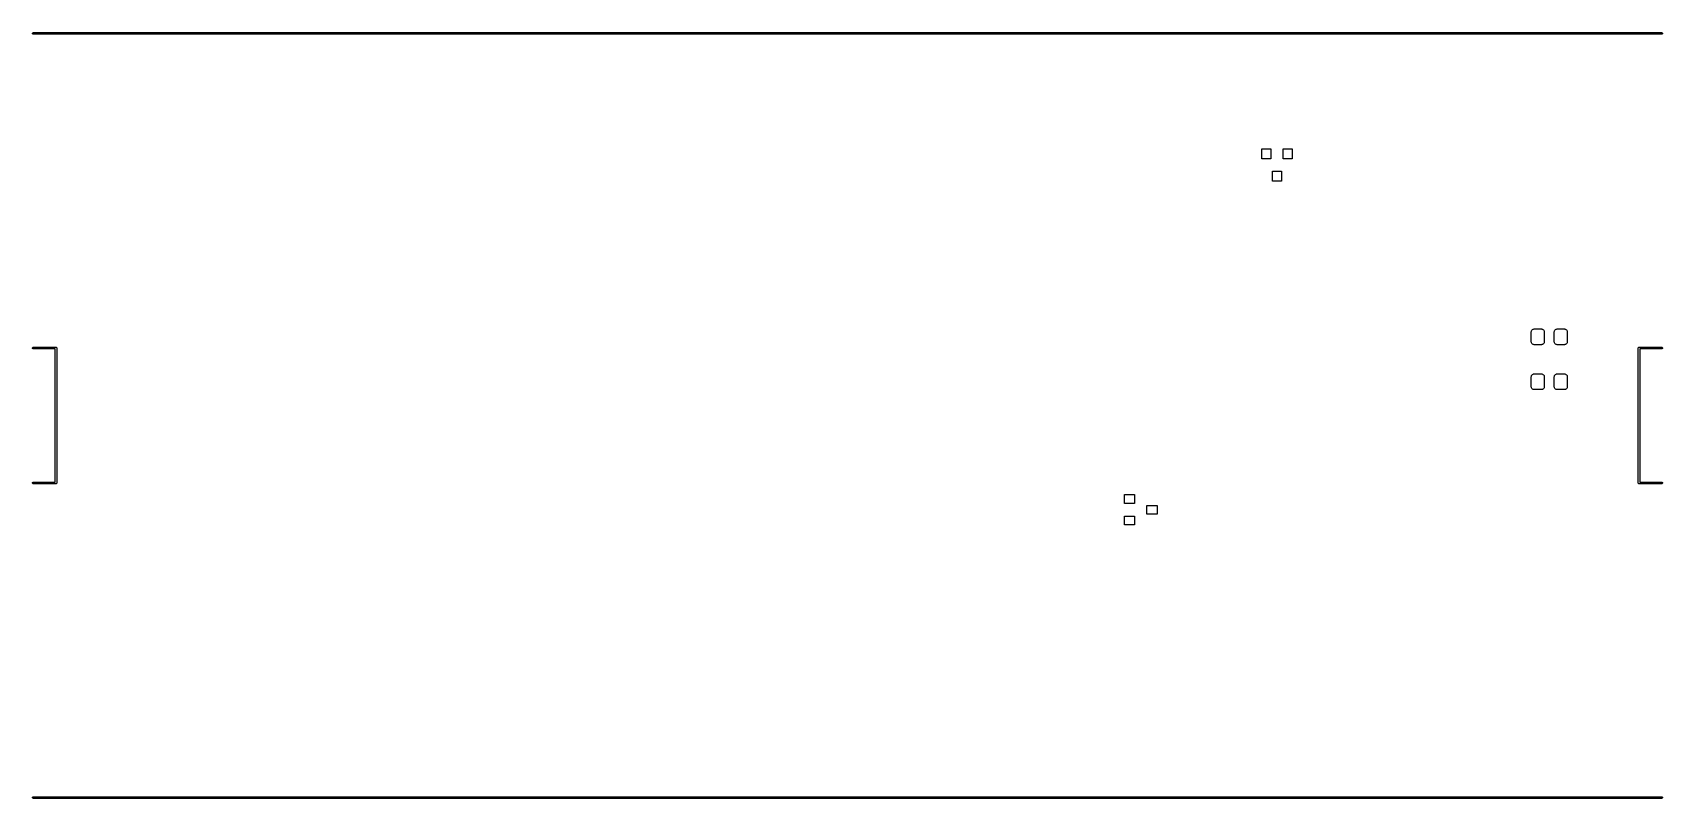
# Model space of a CAD drawing. Extents: x 28 to 173, y -138 to -70.
import ezdxf

# ---------------------------------------------------------------- set-up
doc = ezdxf.new("R2010")
doc.units = 0
doc.layers.add('BLACK', color=7, linetype='CONTINUOUS')

msp = doc.modelspace()

# ---------------------------------------------------------------- linework, layer by layer
at = {"layer": 'BLACK', "linetype": 'CONTINUOUS'}
for p, q in [((27.9246, -70), (27.9261, -69.9853)), ((27.9261, -70.0147), (27.9246, -70)), ((27.9261, -69.9853), (27.9304, -69.9712)), ((27.9304, -70.0288), (27.9261, -70.0147)), ((27.9304, -69.9712), (27.9373, -69.9581)), ((27.9373, -70.0419), (27.9304, -70.0288)), ((27.9373, -69.9581), (27.9467, -69.9467)), ((27.9467, -70.0533), (27.9373, -70.0419)), ((27.9467, -69.9467), (27.9581, -69.9373)), ((27.9581, -70.0627), (27.9467, -70.0533)), ((27.9581, -69.9373), (27.9712, -69.9304)), ((27.9712, -70.0696), (27.9581, -70.0627)), ((27.9712, -69.9304), (27.9853, -69.9261)), ((27.9853, -70.0739), (27.9712, -70.0696)), ((27.9853, -69.9261), (27.9963, -69.925)), ((27.9963, -70.075), (27.9853, -70.0739)), ((27.9963, -69.925), (173.004, -69.925)), ((173.004, -70.075), (27.9963, -70.075)), ((173.004, -69.925), (173.015, -69.9261)), ((173.015, -70.0739), (173.004, -70.075)), ((173.015, -69.9261), (173.029, -69.9304)), ((173.029, -70.0696), (173.015, -70.0739)), ((173.029, -69.9304), (173.042, -69.9373)), ((173.042, -70.0627), (173.029, -70.0696)), ((173.042, -69.9373), (173.053, -69.9467)), ((173.053, -70.0533), (173.042, -70.0627)), ((173.053, -69.9467), (173.063, -69.9581)), ((173.063, -70.0419), (173.053, -70.0533)), ((173.063, -69.9581), (173.07, -69.9712)), ((173.07, -70.0288), (173.063, -70.0419)), ((173.07, -69.9712), (173.074, -69.9853)), ((173.074, -70.0147), (173.07, -70.0288)), ((173.074, -69.9853), (173.075, -70)), ((173.075, -70), (173.074, -70.0147)), ((137.4, -81.1585), (137.4, -80.2585)), ((137.4, -80.2585), (138.2, -80.2585)), ((138.2, -81.1585), (137.4, -81.1585)), ((138.2, -80.2585), (138.2, -81.1585)), ((139.3, -81.1585), (139.3, -80.2585)), ((139.3, -80.2585), (140.1, -80.2585)), ((140.1, -81.1585), (139.3, -81.1585)), ((140.1, -80.2585), (140.1, -81.1585)), ((138.35, -83.1585), (138.35, -82.2585)), ((138.35, -82.2585), (139.15, -82.2585)), ((139.15, -82.2585), (139.15, -83.1585)), ((139.15, -83.1585), (138.35, -83.1585)), ((161.4, -96.55), (161.405, -96.5012)), ((161.4, -97.45), (161.4, -96.55)), ((161.405, -96.5012), (161.419, -96.4543)), ((161.419, -96.4543), (161.442, -96.4111)), ((161.442, -96.4111), (161.473, -96.3732)), ((161.473, -96.3732), (161.511, -96.3421)), ((161.511, -96.3421), (161.554, -96.319)), ((161.554, -96.319), (161.601, -96.3048)), ((161.601, -96.3048), (161.65, -96.3)), ((161.65, -96.3), (162.3, -96.3)), ((162.3, -96.3), (162.349, -96.3048)), ((162.349, -96.3048), (162.396, -96.319)), ((162.396, -96.319), (162.439, -96.3421)), ((162.439, -96.3421), (162.477, -96.3732)), ((162.477, -96.3732), (162.508, -96.4111)), ((162.508, -96.4111), (162.531, -96.4543)), ((162.531, -96.4543), (162.545, -96.5012)), ((162.545, -96.5012), (162.55, -96.55)), ((162.55, -96.55), (162.55, -97.45)), ((163.45, -96.55), (163.455, -96.5012)), ((163.45, -97.45), (163.45, -96.55)), ((163.455, -96.5012), (163.469, -96.4543)), ((163.469, -96.4543), (163.492, -96.4111)), ((163.492, -96.4111), (163.523, -96.3732)), ((163.523, -96.3732), (163.561, -96.3421)), ((163.561, -96.3421), (163.604, -96.319)), ((163.604, -96.319), (163.651, -96.3048)), ((163.651, -96.3048), (163.7, -96.3)), ((163.7, -96.3), (164.35, -96.3)), ((164.35, -96.3), (164.399, -96.3048)), ((164.399, -96.3048), (164.446, -96.319)), ((164.446, -96.319), (164.489, -96.3421)), ((164.489, -96.3421), (164.527, -96.3732)), ((164.527, -96.3732), (164.558, -96.4111)), ((164.558, -96.4111), (164.581, -96.4543)), ((164.581, -96.4543), (164.595, -96.5012)), ((164.595, -96.5012), (164.6, -96.55)), ((164.6, -96.55), (164.6, -97.45)), ((27.9246, -98), (27.9261, -97.9853)), ((27.9261, -98.0147), (27.9246, -98)), ((27.9261, -97.9853), (27.9304, -97.9712)), ((27.9304, -98.0288), (27.9261, -98.0147)), ((27.9304, -97.9712), (27.9373, -97.9581)), ((27.9373, -98.0419), (27.9304, -98.0288)), ((27.9373, -97.9581), (27.9467, -97.9467)), ((27.9467, -98.0533), (27.9373, -98.0419)), ((27.9467, -97.9467), (27.9581, -97.9373)), ((27.9581, -98.0627), (27.9467, -98.0533)), ((27.9581, -97.9373), (27.9712, -97.9304)), ((27.9712, -98.0696), (27.9581, -98.0627)), ((27.9712, -97.9304), (27.9853, -97.9261)), ((27.9853, -98.0739), (27.9712, -98.0696)), ((27.9853, -97.9261), (27.9963, -97.925)), ((27.9963, -98.075), (27.9853, -98.0739)), ((27.9963, -97.925), (29.9963, -97.925)), ((29.925, -98.075), (27.9963, -98.075)), ((29.925, -103.996), (29.925, -98.075)), ((29.9963, -97.925), (30, -97.9246)), ((30, -97.9246), (30.0037, -97.925)), ((30.0037, -97.925), (30.0147, -97.9261)), ((30.0147, -97.9261), (30.0288, -97.9304)), ((30.0288, -97.9304), (30.0419, -97.9373)), ((30.0419, -97.9373), (30.0533, -97.9467)), ((30.0533, -97.9467), (30.0627, -97.9581)), ((30.0627, -97.9581), (30.0696, -97.9712)), ((30.0696, -97.9712), (30.0739, -97.9853)), ((30.0739, -97.9853), (30.0754, -98)), ((30.0754, -98), (30.075, -98.0037)), ((30.075, -98.0037), (30.075, -109.996)), ((161.405, -97.4988), (161.4, -97.45)), ((161.419, -97.5457), (161.405, -97.4988)), ((161.442, -97.5889), (161.419, -97.5457)), ((161.473, -97.6268), (161.442, -97.5889)), ((161.511, -97.6579), (161.473, -97.6268)), ((161.554, -97.681), (161.511, -97.6579)), ((161.601, -97.6952), (161.554, -97.681)), ((161.65, -97.7), (161.601, -97.6952)), ((162.3, -97.7), (161.65, -97.7)), ((162.349, -97.6952), (162.3, -97.7)), ((162.396, -97.681), (162.349, -97.6952)), ((162.439, -97.6579), (162.396, -97.681)), ((162.477, -97.6268), (162.439, -97.6579)), ((162.508, -97.5889), (162.477, -97.6268)), ((162.531, -97.5457), (162.508, -97.5889)), ((162.545, -97.4988), (162.531, -97.5457)), ((162.55, -97.45), (162.545, -97.4988)), ((163.455, -97.4988), (163.45, -97.45)), ((163.469, -97.5457), (163.455, -97.4988)), ((163.492, -97.5889), (163.469, -97.5457)), ((163.523, -97.6268), (163.492, -97.5889)), ((163.561, -97.6579), (163.523, -97.6268)), ((163.604, -97.681), (163.561, -97.6579)), ((163.651, -97.6952), (163.604, -97.681)), ((163.7, -97.7), (163.651, -97.6952)), ((164.35, -97.7), (163.7, -97.7)), ((164.399, -97.6952), (164.35, -97.7)), ((164.446, -97.681), (164.399, -97.6952)), ((164.489, -97.6579), (164.446, -97.681)), ((164.527, -97.6268), (164.489, -97.6579)), ((164.558, -97.5889), (164.527, -97.6268)), ((164.581, -97.5457), (164.558, -97.5889)), ((164.595, -97.4988), (164.581, -97.5457)), ((164.6, -97.45), (164.595, -97.4988)), ((170.925, -98), (170.926, -97.9853)), ((170.925, -98.0037), (170.925, -98)), ((170.925, -103.996), (170.925, -98.0037)), ((170.926, -97.9853), (170.93, -97.9712)), ((170.93, -97.9712), (170.937, -97.9581)), ((170.937, -97.9581), (170.947, -97.9467)), ((170.947, -97.9467), (170.958, -97.9373)), ((170.958, -97.9373), (170.971, -97.9304)), ((170.971, -97.9304), (170.985, -97.9261)), ((170.985, -97.9261), (170.996, -97.925)), ((170.996, -97.925), (171, -97.9246)), ((171, -97.9246), (171.004, -97.925)), ((171.004, -97.925), (173.004, -97.925)), ((173.004, -98.075), (171.075, -98.075)), ((171.075, -98.075), (171.075, -109.925)), ((173.004, -97.925), (173.015, -97.9261)), ((173.015, -98.0739), (173.004, -98.075)), ((173.015, -97.9261), (173.029, -97.9304)), ((173.029, -98.0696), (173.015, -98.0739)), ((173.029, -97.9304), (173.042, -97.9373)), ((173.042, -98.0627), (173.029, -98.0696)), ((173.042, -97.9373), (173.053, -97.9467)), ((173.053, -98.0533), (173.042, -98.0627)), ((173.053, -97.9467), (173.063, -97.9581)), ((173.063, -98.0419), (173.053, -98.0533)), ((173.063, -97.9581), (173.07, -97.9712)), ((173.07, -98.0288), (173.063, -98.0419)), ((173.07, -97.9712), (173.074, -97.9853)), ((173.074, -98.0147), (173.07, -98.0288)), ((173.074, -97.9853), (173.075, -98)), ((173.075, -98), (173.074, -98.0147)), ((161.4, -100.55), (161.405, -100.501)), ((161.4, -101.45), (161.4, -100.55)), ((161.405, -101.499), (161.4, -101.45)), ((161.405, -100.501), (161.419, -100.454)), ((161.419, -101.546), (161.405, -101.499)), ((161.419, -100.454), (161.442, -100.411)), ((161.442, -101.589), (161.419, -101.546)), ((161.442, -100.411), (161.473, -100.373)), ((161.473, -101.627), (161.442, -101.589)), ((161.473, -100.373), (161.511, -100.342)), ((161.511, -100.342), (161.554, -100.319)), ((161.554, -100.319), (161.601, -100.305)), ((161.601, -100.305), (161.65, -100.3)), ((161.65, -100.3), (162.3, -100.3)), ((162.3, -100.3), (162.349, -100.305)), ((162.349, -100.305), (162.396, -100.319)), ((162.396, -100.319), (162.439, -100.342)), ((162.439, -100.342), (162.477, -100.373)), ((162.477, -100.373), (162.508, -100.411)), ((162.508, -101.589), (162.477, -101.627)), ((162.508, -100.411), (162.531, -100.454)), ((162.531, -101.546), (162.508, -101.589)), ((162.531, -100.454), (162.545, -100.501)), ((162.545, -101.499), (162.531, -101.546)), ((162.545, -100.501), (162.55, -100.55)), ((162.55, -101.45), (162.545, -101.499)), ((162.55, -100.55), (162.55, -101.45)), ((163.45, -100.55), (163.455, -100.501)), ((163.45, -101.45), (163.45, -100.55)), ((163.455, -101.499), (163.45, -101.45)), ((163.455, -100.501), (163.469, -100.454)), ((163.469, -101.546), (163.455, -101.499)), ((163.469, -100.454), (163.492, -100.411)), ((163.492, -101.589), (163.469, -101.546)), ((163.492, -100.411), (163.523, -100.373)), ((163.523, -101.627), (163.492, -101.589)), ((163.523, -100.373), (163.561, -100.342)), ((163.561, -100.342), (163.604, -100.319)), ((163.604, -100.319), (163.651, -100.305)), ((163.651, -100.305), (163.7, -100.3)), ((163.7, -100.3), (164.35, -100.3)), ((164.35, -100.3), (164.399, -100.305)), ((164.399, -100.305), (164.446, -100.319)), ((164.446, -100.319), (164.489, -100.342)), ((164.489, -100.342), (164.527, -100.373)), ((164.527, -100.373), (164.558, -100.411)), ((164.558, -101.589), (164.527, -101.627)), ((164.558, -100.411), (164.581, -100.454)), ((164.581, -101.546), (164.558, -101.589)), ((164.581, -100.454), (164.595, -100.501)), ((164.595, -101.499), (164.581, -101.546)), ((164.595, -100.501), (164.6, -100.55)), ((164.6, -101.45), (164.595, -101.499)), ((164.6, -100.55), (164.6, -101.45)), ((161.511, -101.658), (161.473, -101.627)), ((161.554, -101.681), (161.511, -101.658)), ((161.601, -101.695), (161.554, -101.681)), ((161.65, -101.7), (161.601, -101.695)), ((162.3, -101.7), (161.65, -101.7)), ((162.349, -101.695), (162.3, -101.7)), ((162.396, -101.681), (162.349, -101.695)), ((162.439, -101.658), (162.396, -101.681)), ((162.477, -101.627), (162.439, -101.658)), ((163.561, -101.658), (163.523, -101.627)), ((163.604, -101.681), (163.561, -101.658)), ((163.651, -101.695), (163.604, -101.681)), ((163.7, -101.7), (163.651, -101.695)), ((164.35, -101.7), (163.7, -101.7)), ((164.399, -101.695), (164.35, -101.7)), ((164.446, -101.681), (164.399, -101.695)), ((164.489, -101.658), (164.446, -101.681)), ((164.527, -101.627), (164.489, -101.658)), ((29.925, -109.925), (29.925, -103.996)), ((29.925, -103.996), (29.925, -103.996)), ((170.925, -109.996), (170.925, -103.996)), ((170.925, -103.996), (170.925, -103.996)), ((27.9246, -110), (27.9261, -109.985)), ((27.9261, -110.015), (27.9246, -110)), ((27.9261, -109.985), (27.9304, -109.971)), ((27.9304, -110.029), (27.9261, -110.015)), ((27.9304, -109.971), (27.9373, -109.958)), ((27.9373, -110.042), (27.9304, -110.029)), ((27.9373, -109.958), (27.9467, -109.947)), ((27.9467, -110.053), (27.9373, -110.042)), ((27.9467, -109.947), (27.9581, -109.937)), ((27.9581, -110.063), (27.9467, -110.053)), ((27.9581, -109.937), (27.9712, -109.93)), ((27.9712, -110.07), (27.9581, -110.063)), ((27.9712, -109.93), (27.9853, -109.926)), ((27.9853, -110.074), (27.9712, -110.07)), ((27.9853, -109.926), (27.9963, -109.925)), ((27.9963, -110.075), (27.9853, -110.074)), ((27.9963, -109.925), (29.925, -109.925)), ((29.9963, -110.075), (27.9963, -110.075)), ((30, -110.075), (29.9963, -110.075)), ((30.0037, -110.075), (30, -110.075)), ((30.0147, -110.074), (30.0037, -110.075)), ((30.0288, -110.07), (30.0147, -110.074)), ((30.0419, -110.063), (30.0288, -110.07)), ((30.0533, -110.053), (30.0419, -110.063)), ((30.0627, -110.042), (30.0533, -110.053)), ((30.0696, -110.029), (30.0627, -110.042)), ((30.0739, -110.015), (30.0696, -110.029)), ((30.0754, -110), (30.0739, -110.015)), ((30.075, -109.996), (30.0754, -110)), ((170.925, -110), (170.925, -109.996)), ((170.926, -110.015), (170.925, -110)), ((170.93, -110.029), (170.926, -110.015)), ((170.937, -110.042), (170.93, -110.029)), ((170.947, -110.053), (170.937, -110.042)), ((170.958, -110.063), (170.947, -110.053)), ((170.971, -110.07), (170.958, -110.063)), ((170.985, -110.074), (170.971, -110.07)), ((170.996, -110.075), (170.985, -110.074)), ((171, -110.075), (170.996, -110.075)), ((171.004, -110.075), (171, -110.075)), ((173.004, -110.075), (171.004, -110.075)), ((171.075, -109.925), (173.004, -109.925)), ((173.004, -109.925), (173.015, -109.926)), ((173.015, -110.074), (173.004, -110.075)), ((173.015, -109.926), (173.029, -109.93)), ((173.029, -110.07), (173.015, -110.074)), ((173.029, -109.93), (173.042, -109.937)), ((173.042, -110.063), (173.029, -110.07)), ((173.042, -109.937), (173.053, -109.947)), ((173.053, -110.053), (173.042, -110.063)), ((173.053, -109.947), (173.063, -109.958)), ((173.063, -110.042), (173.053, -110.053)), ((173.063, -109.958), (173.07, -109.971)), ((173.07, -110.029), (173.063, -110.042)), ((173.07, -109.971), (173.074, -109.985)), ((173.074, -110.015), (173.07, -110.029)), ((173.074, -109.985), (173.075, -110)), ((173.075, -110), (173.074, -110.015)), ((125.169, -111.845), (125.169, -111.045)), ((125.169, -111.045), (126.069, -111.045)), ((126.069, -111.045), (126.069, -111.845)), ((126.069, -111.845), (125.169, -111.845)), ((125.169, -113.745), (125.169, -112.945)), ((125.169, -112.945), (126.069, -112.945)), ((126.069, -112.945), (126.069, -113.745)), ((127.169, -112.795), (127.169, -111.995)), ((127.169, -111.995), (128.069, -111.995)), ((128.069, -112.795), (127.169, -112.795)), ((128.069, -111.995), (128.069, -112.795)), ((126.069, -113.745), (125.169, -113.745)), ((27.9246, -138), (27.9261, -137.985)), ((27.9261, -138.015), (27.9246, -138)), ((27.9261, -137.985), (27.9304, -137.971)), ((27.9304, -138.029), (27.9261, -138.015)), ((27.9304, -137.971), (27.9373, -137.958)), ((27.9373, -138.042), (27.9304, -138.029)), ((27.9373, -137.958), (27.9467, -137.947)), ((27.9467, -138.053), (27.9373, -138.042)), ((27.9467, -137.947), (27.9581, -137.937)), ((27.9581, -138.063), (27.9467, -138.053)), ((27.9581, -137.937), (27.9712, -137.93)), ((27.9712, -138.07), (27.9581, -138.063)), ((27.9712, -137.93), (27.9853, -137.926)), ((27.9853, -138.074), (27.9712, -138.07)), ((27.9853, -137.926), (27.9963, -137.925)), ((27.9963, -138.075), (27.9853, -138.074)), ((27.9963, -137.925), (173.004, -137.925)), ((173.004, -138.075), (27.9963, -138.075)), ((173.004, -137.925), (173.015, -137.926)), ((173.015, -138.074), (173.004, -138.075)), ((173.015, -137.926), (173.029, -137.93)), ((173.029, -138.07), (173.015, -138.074)), ((173.029, -137.93), (173.042, -137.937)), ((173.042, -138.063), (173.029, -138.07)), ((173.042, -137.937), (173.053, -137.947)), ((173.053, -138.053), (173.042, -138.063)), ((173.053, -137.947), (173.063, -137.958)), ((173.063, -138.042), (173.053, -138.053)), ((173.063, -137.958), (173.07, -137.971)), ((173.07, -138.029), (173.063, -138.042)), ((173.07, -137.971), (173.074, -137.985)), ((173.074, -138.015), (173.07, -138.029)), ((173.074, -137.985), (173.075, -138)), ((173.075, -138), (173.074, -138.015))]:
    msp.add_line(p, q, dxfattribs=at)

doc.saveas('drawing.dxf')
